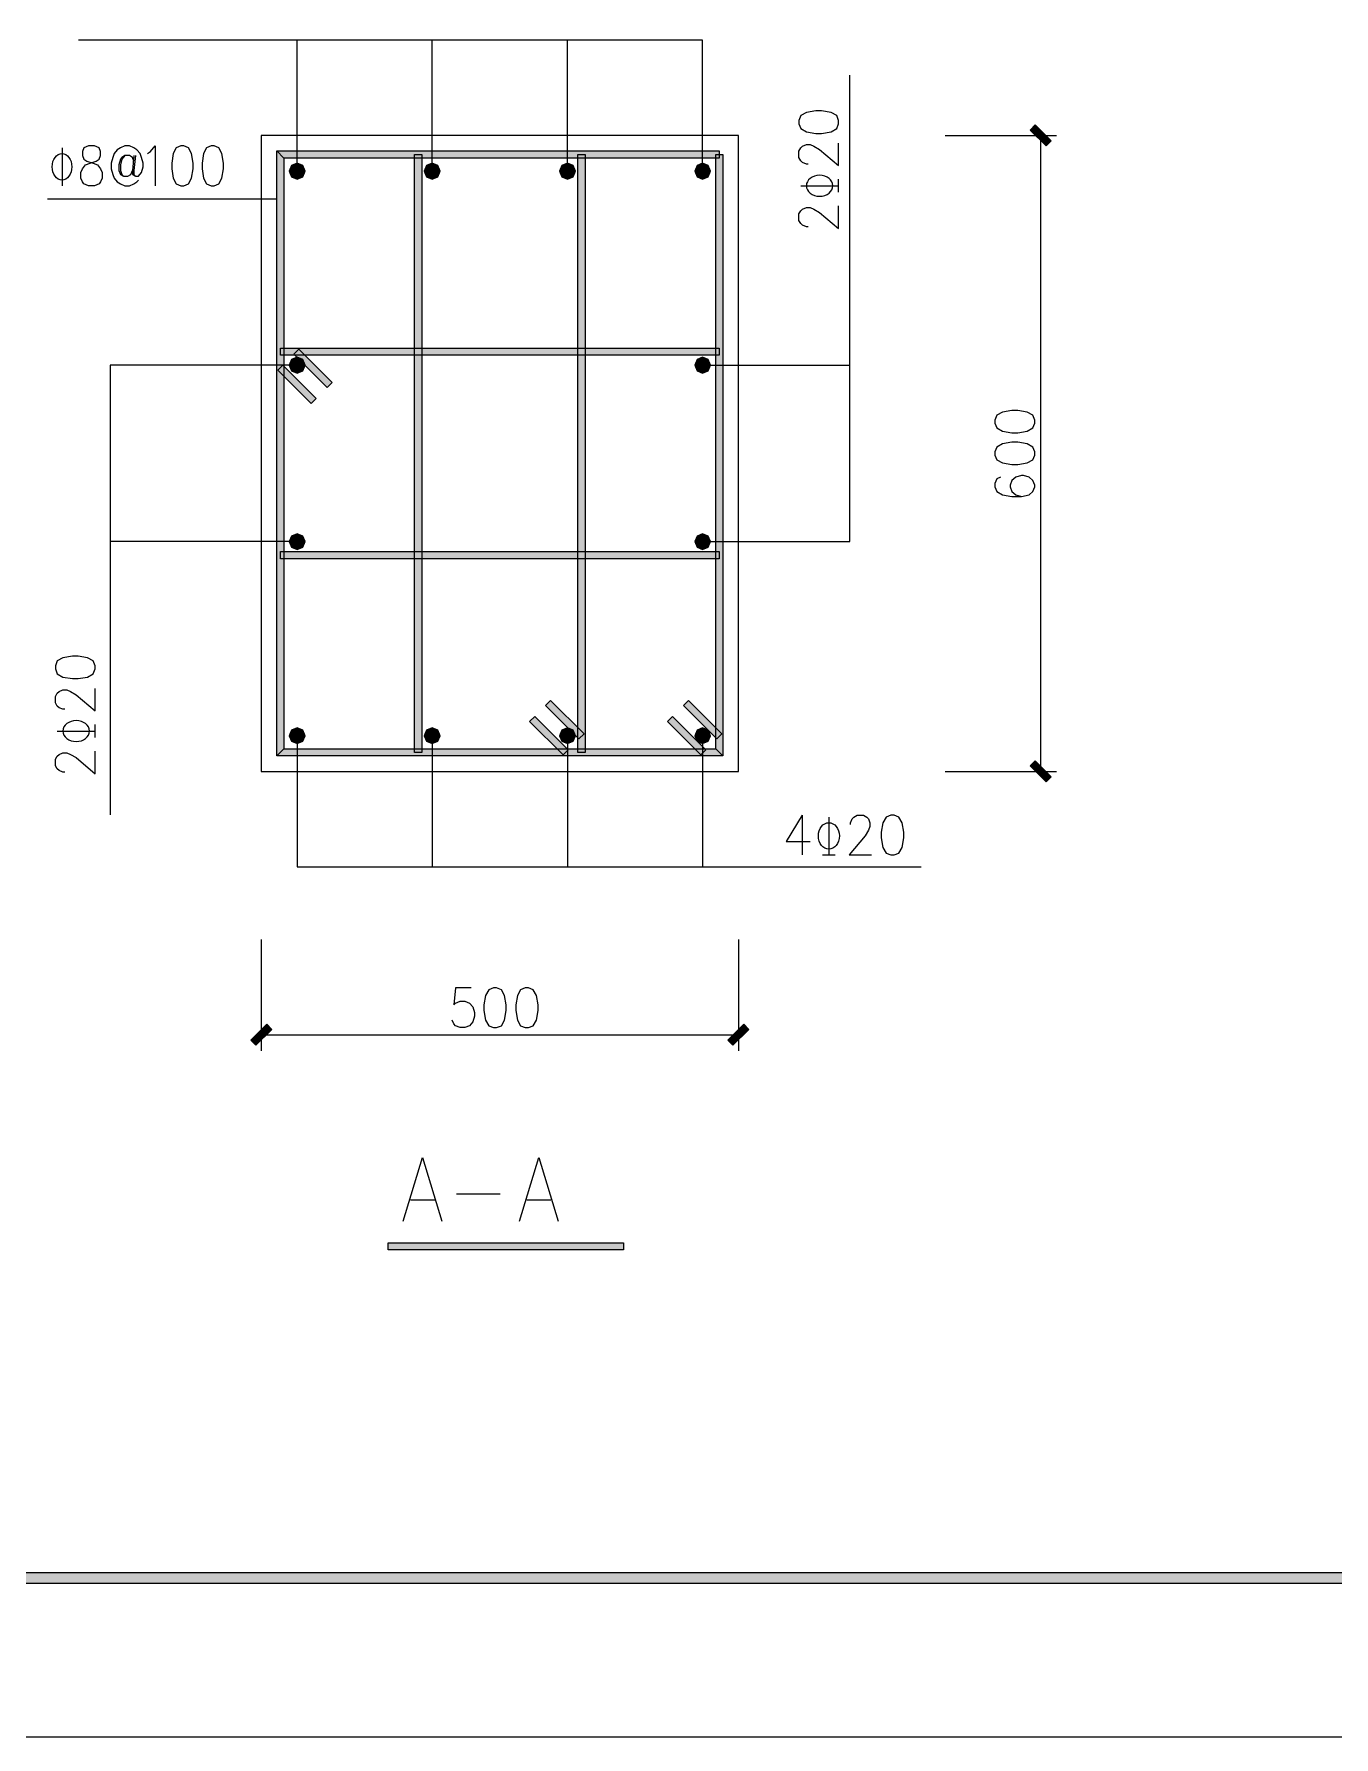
# Model space of a CAD drawing. Header units: millimetres. Extents: x 0 to 586, y 0 to 414.
# Drawn here: x 239.7 to 320.3, y 0 to 105.6 of the extents above; entities that cross this region are included whole.
import ezdxf

# ---------------------------------------------------------------- set-up
doc = ezdxf.new("R2010")
doc.units = ezdxf.units.MM

msp = doc.modelspace()

# ---------------------------------------------------------------- hatches: boundary and pattern name
h = msp.add_hatch(color=0)
h.dxf.hatch_style = 2
h.paths.add_polyline_path([(301.452139, 99.638556), (301.766111, 99.952528), (302.750361, 98.968278), (302.439917, 98.654306)])
h = msp.add_hatch(color=0)
h.dxf.hatch_style = 2
h.paths.add_polyline_path([(282.186944, 98.343861), (282.186944, 97.899361), (255.195917, 97.899361), (254.754944, 98.343861)])
h = msp.add_hatch(color=0)
h.dxf.hatch_style = 2
h.paths.add_polyline_path([(254.754944, 98.343861), (255.195917, 97.899361), (255.195917, 61.273972), (254.754944, 60.829472)])
h = msp.add_hatch(color=0)
h.dxf.hatch_style = 2
h.paths.add_polyline_path([(255.661583, 97.433694), (255.516944, 97.084444), (256.010833, 97.084444)])
h = msp.add_hatch(color=0)
h.dxf.hatch_style = 2
h.paths.add_polyline_path([(256.010833, 97.578333), (255.661583, 97.433694), (256.010833, 97.084444)])
h = msp.add_hatch(color=0)
h.dxf.hatch_style = 2
h.paths.add_polyline_path([(256.360083, 97.433694), (256.010833, 97.578333), (256.010833, 97.084444)])
h = msp.add_hatch(color=0)
h.dxf.hatch_style = 2
h.paths.add_polyline_path([(256.504722, 97.084444), (256.360083, 97.433694), (256.010833, 97.084444)])
h = msp.add_hatch(color=0)
h.dxf.hatch_style = 2
h.paths.add_polyline_path([(263.299222, 98.121611), (263.743722, 98.121611), (263.743722, 61.051722), (263.299222, 61.051722)])
h = msp.add_hatch(color=0)
h.dxf.hatch_style = 2
h.paths.add_polyline_path([(264.043583, 97.433694), (263.898944, 97.084444), (264.389306, 97.084444)])
h = msp.add_hatch(color=0)
h.dxf.hatch_style = 2
h.paths.add_polyline_path([(264.389306, 97.578333), (264.043583, 97.433694), (264.389306, 97.084444)])
h = msp.add_hatch(color=0)
h.dxf.hatch_style = 2
h.paths.add_polyline_path([(264.738556, 97.433694), (264.389306, 97.578333), (264.389306, 97.084444)])
h = msp.add_hatch(color=0)
h.dxf.hatch_style = 2
h.paths.add_polyline_path([(264.883194, 97.084444), (264.738556, 97.433694), (264.389306, 97.084444)])
h = msp.add_hatch(color=0)
h.dxf.hatch_style = 2
h.paths.add_polyline_path([(272.422056, 97.433694), (272.277417, 97.084444), (272.771306, 97.084444)])
h = msp.add_hatch(color=0)
h.dxf.hatch_style = 2
h.paths.add_polyline_path([(272.771306, 97.578333), (272.422056, 97.433694), (272.771306, 97.084444)])
h = msp.add_hatch(color=0)
h.dxf.hatch_style = 2
h.paths.add_polyline_path([(273.120556, 97.433694), (272.771306, 97.578333), (272.771306, 97.084444)])
h = msp.add_hatch(color=0)
h.dxf.hatch_style = 2
h.paths.add_polyline_path([(273.265194, 97.084444), (273.120556, 97.433694), (272.771306, 97.084444)])
h = msp.add_hatch(color=0)
h.dxf.hatch_style = 2
h.paths.add_polyline_path([(273.420417, 98.121611), (273.864917, 98.121611), (273.864917, 61.051722), (273.420417, 61.051722)])
h = msp.add_hatch(color=0)
h.dxf.hatch_style = 2
h.paths.add_polyline_path([(280.804056, 97.433694), (280.659417, 97.084444), (281.153306, 97.084444)])
h = msp.add_hatch(color=0)
h.dxf.hatch_style = 2
h.paths.add_polyline_path([(281.153306, 97.578333), (280.804056, 97.433694), (281.153306, 97.084444)])
h = msp.add_hatch(color=0)
h.dxf.hatch_style = 2
h.paths.add_polyline_path([(281.499028, 97.433694), (281.153306, 97.578333), (281.153306, 97.084444)])
h = msp.add_hatch(color=0)
h.dxf.hatch_style = 2
h.paths.add_polyline_path([(281.643667, 97.084444), (281.499028, 97.433694), (281.153306, 97.084444)])
h = msp.add_hatch(color=0)
h.dxf.hatch_style = 2
h.paths.add_polyline_path([(282.409194, 60.829472), (281.964694, 61.273972), (281.964694, 98.121611), (282.409194, 98.121611)])
h = msp.add_hatch(color=0)
h.dxf.hatch_style = 2
h.paths.add_polyline_path([(255.516944, 97.084444), (255.661583, 96.738722), (256.010833, 97.084444)])
h = msp.add_hatch(color=0)
h.dxf.hatch_style = 2
h.paths.add_polyline_path([(255.661583, 96.738722), (256.010833, 96.594083), (256.010833, 97.084444)])
h = msp.add_hatch(color=0)
h.dxf.hatch_style = 2
h.paths.add_polyline_path([(256.010833, 96.594083), (256.360083, 96.738722), (256.010833, 97.084444)])
h = msp.add_hatch(color=0)
h.dxf.hatch_style = 2
h.paths.add_polyline_path([(256.360083, 96.738722), (256.504722, 97.084444), (256.010833, 97.084444)])
h = msp.add_hatch(color=0)
h.dxf.hatch_style = 2
h.paths.add_polyline_path([(263.898944, 97.084444), (264.043583, 96.738722), (264.389306, 97.084444)])
h = msp.add_hatch(color=0)
h.dxf.hatch_style = 2
h.paths.add_polyline_path([(264.043583, 96.738722), (264.389306, 96.594083), (264.389306, 97.084444)])
h = msp.add_hatch(color=0)
h.dxf.hatch_style = 2
h.paths.add_polyline_path([(264.389306, 96.594083), (264.738556, 96.738722), (264.389306, 97.084444)])
h = msp.add_hatch(color=0)
h.dxf.hatch_style = 2
h.paths.add_polyline_path([(264.738556, 96.738722), (264.883194, 97.084444), (264.389306, 97.084444)])
h = msp.add_hatch(color=0)
h.dxf.hatch_style = 2
h.paths.add_polyline_path([(272.277417, 97.084444), (272.422056, 96.738722), (272.771306, 97.084444)])
h = msp.add_hatch(color=0)
h.dxf.hatch_style = 2
h.paths.add_polyline_path([(272.422056, 96.738722), (272.771306, 96.594083), (272.771306, 97.084444)])
h = msp.add_hatch(color=0)
h.dxf.hatch_style = 2
h.paths.add_polyline_path([(272.771306, 96.594083), (273.120556, 96.738722), (272.771306, 97.084444)])
h = msp.add_hatch(color=0)
h.dxf.hatch_style = 2
h.paths.add_polyline_path([(273.120556, 96.738722), (273.265194, 97.084444), (272.771306, 97.084444)])
h = msp.add_hatch(color=0)
h.dxf.hatch_style = 2
h.paths.add_polyline_path([(280.659417, 97.084444), (280.804056, 96.738722), (281.153306, 97.084444)])
h = msp.add_hatch(color=0)
h.dxf.hatch_style = 2
h.paths.add_polyline_path([(280.804056, 96.738722), (281.153306, 96.594083), (281.153306, 97.084444)])
h = msp.add_hatch(color=0)
h.dxf.hatch_style = 2
h.paths.add_polyline_path([(281.153306, 96.594083), (281.499028, 96.738722), (281.153306, 97.084444)])
h = msp.add_hatch(color=0)
h.dxf.hatch_style = 2
h.paths.add_polyline_path([(281.499028, 96.738722), (281.643667, 97.084444), (281.153306, 97.084444)])
h = msp.add_hatch(color=0)
h.dxf.hatch_style = 2
h.paths.add_polyline_path([(282.186944, 86.116583), (282.186944, 85.675611), (254.977194, 85.675611), (254.977194, 86.116583)])
h = msp.add_hatch(color=0)
h.dxf.hatch_style = 2
h.paths.add_polyline_path([(256.010833, 85.552139), (255.661583, 85.4075), (256.010833, 85.05825)])
h = msp.add_hatch(color=0)
h.dxf.hatch_style = 2
h.paths.add_polyline_path([(258.187472, 83.982278), (257.8735, 83.668306), (255.806222, 85.739111), (256.116667, 86.053083)])
h = msp.add_hatch(color=0)
h.dxf.hatch_style = 2
h.paths.add_polyline_path([(256.360083, 85.4075), (256.010833, 85.552139), (256.010833, 85.05825)])
h = msp.add_hatch(color=0)
h.dxf.hatch_style = 2
h.paths.add_polyline_path([(281.153306, 85.552139), (280.804056, 85.4075), (281.153306, 85.05825)])
h = msp.add_hatch(color=0)
h.dxf.hatch_style = 2
h.paths.add_polyline_path([(281.499028, 85.4075), (281.153306, 85.552139), (281.153306, 85.05825)])
h = msp.add_hatch(color=0)
h.dxf.hatch_style = 2
h.paths.add_polyline_path([(257.203222, 82.9945), (256.88925, 82.684056), (254.818444, 84.751333), (255.132417, 85.065306)])
h = msp.add_hatch(color=0)
h.dxf.hatch_style = 2
h.paths.add_polyline_path([(255.661583, 85.4075), (255.516944, 85.05825), (256.010833, 85.05825)])
h = msp.add_hatch(color=0)
h.dxf.hatch_style = 2
h.paths.add_polyline_path([(255.516944, 85.05825), (255.661583, 84.709), (256.010833, 85.05825)])
h = msp.add_hatch(color=0)
h.dxf.hatch_style = 2
h.paths.add_polyline_path([(255.661583, 84.709), (256.010833, 84.564361), (256.010833, 85.05825)])
h = msp.add_hatch(color=0)
h.dxf.hatch_style = 2
h.paths.add_polyline_path([(256.504722, 85.05825), (256.360083, 85.4075), (256.010833, 85.05825)])
h = msp.add_hatch(color=0)
h.dxf.hatch_style = 2
h.paths.add_polyline_path([(256.010833, 84.564361), (256.360083, 84.709), (256.010833, 85.05825)])
h = msp.add_hatch(color=0)
h.dxf.hatch_style = 2
h.paths.add_polyline_path([(256.360083, 84.709), (256.504722, 85.05825), (256.010833, 85.05825)])
h = msp.add_hatch(color=0)
h.dxf.hatch_style = 2
h.paths.add_polyline_path([(280.804056, 85.4075), (280.659417, 85.05825), (281.153306, 85.05825)])
h = msp.add_hatch(color=0)
h.dxf.hatch_style = 2
h.paths.add_polyline_path([(280.659417, 85.05825), (280.804056, 84.709), (281.153306, 85.05825)])
h = msp.add_hatch(color=0)
h.dxf.hatch_style = 2
h.paths.add_polyline_path([(280.804056, 84.709), (281.153306, 84.564361), (281.153306, 85.05825)])
h = msp.add_hatch(color=0)
h.dxf.hatch_style = 2
h.paths.add_polyline_path([(281.643667, 85.05825), (281.499028, 85.4075), (281.153306, 85.05825)])
h = msp.add_hatch(color=0)
h.dxf.hatch_style = 2
h.paths.add_polyline_path([(281.153306, 84.564361), (281.499028, 84.709), (281.153306, 85.05825)])
h = msp.add_hatch(color=0)
h.dxf.hatch_style = 2
h.paths.add_polyline_path([(281.499028, 84.709), (281.643667, 85.05825), (281.153306, 85.05825)])
h = msp.add_hatch(color=0)
h.dxf.hatch_style = 2
h.paths.add_polyline_path([(255.661583, 74.464333), (255.516944, 74.115083), (256.010833, 74.115083)])
h = msp.add_hatch(color=0)
h.dxf.hatch_style = 2
h.paths.add_polyline_path([(255.516944, 74.115083), (255.661583, 73.765833), (256.010833, 74.115083)])
h = msp.add_hatch(color=0)
h.dxf.hatch_style = 2
h.paths.add_polyline_path([(256.010833, 74.605444), (255.661583, 74.464333), (256.010833, 74.115083)])
h = msp.add_hatch(color=0)
h.dxf.hatch_style = 2
h.paths.add_polyline_path([(255.661583, 73.765833), (256.010833, 73.621194), (256.010833, 74.115083)])
h = msp.add_hatch(color=0)
h.dxf.hatch_style = 2
h.paths.add_polyline_path([(256.360083, 74.464333), (256.010833, 74.605444), (256.010833, 74.115083)])
h = msp.add_hatch(color=0)
h.dxf.hatch_style = 2
h.paths.add_polyline_path([(256.504722, 74.115083), (256.360083, 74.464333), (256.010833, 74.115083)])
h = msp.add_hatch(color=0)
h.dxf.hatch_style = 2
h.paths.add_polyline_path([(256.010833, 73.621194), (256.360083, 73.765833), (256.010833, 74.115083)])
h = msp.add_hatch(color=0)
h.dxf.hatch_style = 2
h.paths.add_polyline_path([(256.360083, 73.765833), (256.504722, 74.115083), (256.010833, 74.115083)])
h = msp.add_hatch(color=0)
h.dxf.hatch_style = 2
h.paths.add_polyline_path([(280.804056, 74.464333), (280.659417, 74.115083), (281.153306, 74.115083)])
h = msp.add_hatch(color=0)
h.dxf.hatch_style = 2
h.paths.add_polyline_path([(280.659417, 74.115083), (280.804056, 73.765833), (281.153306, 74.115083)])
h = msp.add_hatch(color=0)
h.dxf.hatch_style = 2
h.paths.add_polyline_path([(281.153306, 74.605444), (280.804056, 74.464333), (281.153306, 74.115083)])
h = msp.add_hatch(color=0)
h.dxf.hatch_style = 2
h.paths.add_polyline_path([(280.804056, 73.765833), (281.153306, 73.621194), (281.153306, 74.115083)])
h = msp.add_hatch(color=0)
h.dxf.hatch_style = 2
h.paths.add_polyline_path([(281.499028, 74.464333), (281.153306, 74.605444), (281.153306, 74.115083)])
h = msp.add_hatch(color=0)
h.dxf.hatch_style = 2
h.paths.add_polyline_path([(281.643667, 74.115083), (281.499028, 74.464333), (281.153306, 74.115083)])
h = msp.add_hatch(color=0)
h.dxf.hatch_style = 2
h.paths.add_polyline_path([(281.153306, 73.621194), (281.499028, 73.765833), (281.153306, 74.115083)])
h = msp.add_hatch(color=0)
h.dxf.hatch_style = 2
h.paths.add_polyline_path([(281.499028, 73.765833), (281.643667, 74.115083), (281.153306, 74.115083)])
h = msp.add_hatch(color=0)
h.dxf.hatch_style = 2
h.paths.add_polyline_path([(282.186944, 73.497722), (282.186944, 73.053222), (254.977194, 73.053222), (254.977194, 73.497722)])
h = msp.add_hatch(color=0)
h.dxf.hatch_style = 2
h.paths.add_polyline_path([(271.416639, 63.951556), (271.727083, 64.265528), (273.797889, 62.194722), (273.483917, 61.88075)])
h = msp.add_hatch(color=0)
h.dxf.hatch_style = 2
h.paths.add_polyline_path([(279.960917, 63.951556), (280.274889, 64.265528), (282.342167, 62.194722), (282.028194, 61.88075)])
h = msp.add_hatch(color=0)
h.dxf.hatch_style = 2
h.paths.add_polyline_path([(255.661583, 62.434611), (255.516944, 62.085361), (256.010833, 62.085361)])
h = msp.add_hatch(color=0)
h.dxf.hatch_style = 2
h.paths.add_polyline_path([(256.010833, 62.57925), (255.661583, 62.434611), (256.010833, 62.085361)])
h = msp.add_hatch(color=0)
h.dxf.hatch_style = 2
h.paths.add_polyline_path([(256.360083, 62.434611), (256.010833, 62.57925), (256.010833, 62.085361)])
h = msp.add_hatch(color=0)
h.dxf.hatch_style = 2
h.paths.add_polyline_path([(256.504722, 62.085361), (256.360083, 62.434611), (256.010833, 62.085361)])
h = msp.add_hatch(color=0)
h.dxf.hatch_style = 2
h.paths.add_polyline_path([(264.043583, 62.434611), (263.898944, 62.085361), (264.389306, 62.085361)])
h = msp.add_hatch(color=0)
h.dxf.hatch_style = 2
h.paths.add_polyline_path([(264.389306, 62.57925), (264.043583, 62.434611), (264.389306, 62.085361)])
h = msp.add_hatch(color=0)
h.dxf.hatch_style = 2
h.paths.add_polyline_path([(264.738556, 62.434611), (264.389306, 62.57925), (264.389306, 62.085361)])
h = msp.add_hatch(color=0)
h.dxf.hatch_style = 2
h.paths.add_polyline_path([(264.883194, 62.085361), (264.738556, 62.434611), (264.389306, 62.085361)])
h = msp.add_hatch(color=0)
h.dxf.hatch_style = 2
h.paths.add_polyline_path([(270.428861, 62.963778), (270.742833, 63.27775), (272.813639, 61.206944), (272.499667, 60.892972)])
h = msp.add_hatch(color=0)
h.dxf.hatch_style = 2
h.paths.add_polyline_path([(272.422056, 62.434611), (272.277417, 62.085361), (272.771306, 62.085361)])
h = msp.add_hatch(color=0)
h.dxf.hatch_style = 2
h.paths.add_polyline_path([(272.771306, 62.57925), (272.422056, 62.434611), (272.771306, 62.085361)])
h = msp.add_hatch(color=0)
h.dxf.hatch_style = 2
h.paths.add_polyline_path([(273.120556, 62.434611), (272.771306, 62.57925), (272.771306, 62.085361)])
h = msp.add_hatch(color=0)
h.dxf.hatch_style = 2
h.paths.add_polyline_path([(273.265194, 62.085361), (273.120556, 62.434611), (272.771306, 62.085361)])
h = msp.add_hatch(color=0)
h.dxf.hatch_style = 2
h.paths.add_polyline_path([(278.973139, 62.963778), (279.287111, 63.27775), (281.357917, 61.206944), (281.043944, 60.892972)])
h = msp.add_hatch(color=0)
h.dxf.hatch_style = 2
h.paths.add_polyline_path([(280.804056, 62.434611), (280.659417, 62.085361), (281.153306, 62.085361)])
h = msp.add_hatch(color=0)
h.dxf.hatch_style = 2
h.paths.add_polyline_path([(281.153306, 62.57925), (280.804056, 62.434611), (281.153306, 62.085361)])
h = msp.add_hatch(color=0)
h.dxf.hatch_style = 2
h.paths.add_polyline_path([(281.499028, 62.434611), (281.153306, 62.57925), (281.153306, 62.085361)])
h = msp.add_hatch(color=0)
h.dxf.hatch_style = 2
h.paths.add_polyline_path([(281.643667, 62.085361), (281.499028, 62.434611), (281.153306, 62.085361)])
h = msp.add_hatch(color=0)
h.dxf.hatch_style = 2
h.paths.add_polyline_path([(254.754944, 60.829472), (255.195917, 61.273972), (281.964694, 61.273972), (282.409194, 60.829472)])
h = msp.add_hatch(color=0)
h.dxf.hatch_style = 2
h.paths.add_polyline_path([(255.516944, 62.085361), (255.661583, 61.736111), (256.010833, 62.085361)])
h = msp.add_hatch(color=0)
h.dxf.hatch_style = 2
h.paths.add_polyline_path([(255.661583, 61.736111), (256.010833, 61.591472), (256.010833, 62.085361)])
h = msp.add_hatch(color=0)
h.dxf.hatch_style = 2
h.paths.add_polyline_path([(256.010833, 61.591472), (256.360083, 61.736111), (256.010833, 62.085361)])
h = msp.add_hatch(color=0)
h.dxf.hatch_style = 2
h.paths.add_polyline_path([(256.360083, 61.736111), (256.504722, 62.085361), (256.010833, 62.085361)])
h = msp.add_hatch(color=0)
h.dxf.hatch_style = 2
h.paths.add_polyline_path([(263.898944, 62.085361), (264.043583, 61.736111), (264.389306, 62.085361)])
h = msp.add_hatch(color=0)
h.dxf.hatch_style = 2
h.paths.add_polyline_path([(264.043583, 61.736111), (264.389306, 61.591472), (264.389306, 62.085361)])
h = msp.add_hatch(color=0)
h.dxf.hatch_style = 2
h.paths.add_polyline_path([(264.389306, 61.591472), (264.738556, 61.736111), (264.389306, 62.085361)])
h = msp.add_hatch(color=0)
h.dxf.hatch_style = 2
h.paths.add_polyline_path([(264.738556, 61.736111), (264.883194, 62.085361), (264.389306, 62.085361)])
h = msp.add_hatch(color=0)
h.dxf.hatch_style = 2
h.paths.add_polyline_path([(272.277417, 62.085361), (272.422056, 61.736111), (272.771306, 62.085361)])
h = msp.add_hatch(color=0)
h.dxf.hatch_style = 2
h.paths.add_polyline_path([(272.422056, 61.736111), (272.771306, 61.591472), (272.771306, 62.085361)])
h = msp.add_hatch(color=0)
h.dxf.hatch_style = 2
h.paths.add_polyline_path([(272.771306, 61.591472), (273.120556, 61.736111), (272.771306, 62.085361)])
h = msp.add_hatch(color=0)
h.dxf.hatch_style = 2
h.paths.add_polyline_path([(273.120556, 61.736111), (273.265194, 62.085361), (272.771306, 62.085361)])
h = msp.add_hatch(color=0)
h.dxf.hatch_style = 2
h.paths.add_polyline_path([(280.659417, 62.085361), (280.804056, 61.736111), (281.153306, 62.085361)])
h = msp.add_hatch(color=0)
h.dxf.hatch_style = 2
h.paths.add_polyline_path([(280.804056, 61.736111), (281.153306, 61.591472), (281.153306, 62.085361)])
h = msp.add_hatch(color=0)
h.dxf.hatch_style = 2
h.paths.add_polyline_path([(281.153306, 61.591472), (281.499028, 61.736111), (281.153306, 62.085361)])
h = msp.add_hatch(color=0)
h.dxf.hatch_style = 2
h.paths.add_polyline_path([(281.499028, 61.736111), (281.643667, 62.085361), (281.153306, 62.085361)])
h = msp.add_hatch(color=0)
h.dxf.hatch_style = 2
h.paths.add_polyline_path([(301.452139, 60.205056), (301.766111, 60.519028), (302.750361, 59.53125), (302.439917, 59.217278)])
h = msp.add_hatch(color=0)
h.dxf.hatch_style = 2
h.paths.add_polyline_path([(254.127, 44.188944), (254.440972, 43.874972), (253.456722, 42.890722), (253.14275, 43.201167)])
h = msp.add_hatch(color=0)
h.dxf.hatch_style = 2
h.paths.add_polyline_path([(283.707417, 44.188944), (284.021389, 43.874972), (283.033611, 42.890722), (282.719639, 43.201167)])
h = msp.add_hatch(color=0)
h.dxf.hatch_style = 2
h.paths.add_polyline_path([(261.65175, 30.19425), (261.65175, 30.63875), (276.242639, 30.63875), (276.242639, 30.19425)])
h = msp.add_hatch(color=0)
h.dxf.hatch_style = 2
h.paths.add_polyline_path([(24.302861, 9.514417), (24.994306, 10.205861), (575.429944, 10.205861), (576.117861, 9.514417)])

# ---------------------------------------------------------------- linework, layer by layer
at = {"color": 0, "lineweight": 0}
for points in [[(0, 0), (585.632278, 0), (585.632278, 414.0835), (0, 414.0835)], [(287.11525, 100.030139), (287.235194, 99.730278), (287.584444, 99.529194), (288.173583, 99.430417), (288.526361, 99.430417), (289.111972, 99.529194), (289.46475, 99.730278), (289.581167, 100.030139), (289.581167, 100.231222), (289.46475, 100.531083), (289.111972, 100.728639), (288.526361, 100.830944), (288.173583, 100.830944), (287.584444, 100.728639), (287.235194, 100.531083), (287.11525, 100.231222)], [(301.452139, 99.638556), (301.766111, 99.952528), (302.750361, 98.968278), (302.439917, 98.654306)], [(243.081528, 98.650778), (242.799306, 98.530833), (242.704056, 98.298), (242.704056, 98.061639), (242.799306, 97.828806), (242.986278, 97.708861), (243.36375, 97.592444), (243.642444, 97.476028), (243.832944, 97.239667), (243.924667, 97.006833), (243.924667, 96.654056), (243.832944, 96.417694), (243.737694, 96.301278), (243.455472, 96.184861), (243.081528, 96.184861), (242.799306, 96.301278), (242.704056, 96.417694), (242.612333, 96.654056), (242.612333, 97.006833), (242.704056, 97.239667), (242.891028, 97.476028), (243.17325, 97.592444), (243.550722, 97.708861), (243.737694, 97.828806), (243.832944, 98.061639), (243.832944, 98.298), (243.737694, 98.530833), (243.455472, 98.650778)], [(248.807111, 98.650778), (248.524889, 98.530833), (248.337917, 98.181583), (248.246194, 97.592444), (248.246194, 97.239667), (248.337917, 96.654056), (248.524889, 96.301278), (248.807111, 96.184861), (248.997611, 96.184861), (249.276306, 96.301278), (249.466806, 96.654056), (249.558528, 97.239667), (249.558528, 97.592444), (249.466806, 98.181583), (249.276306, 98.530833), (248.997611, 98.650778)], [(250.687417, 98.650778), (250.405194, 98.530833), (250.218222, 98.181583), (250.122972, 97.592444), (250.122972, 97.239667), (250.218222, 96.654056), (250.405194, 96.301278), (250.687417, 96.184861), (250.874389, 96.184861), (251.156611, 96.301278), (251.343583, 96.654056), (251.438833, 97.239667), (251.438833, 97.592444), (251.343583, 98.181583), (251.156611, 98.530833), (250.874389, 98.650778)], [(282.186944, 98.343861), (282.186944, 97.899361), (255.195917, 97.899361), (254.754944, 98.343861)], [(254.754944, 98.343861), (255.195917, 97.899361), (255.195917, 61.273972), (254.754944, 60.829472)], [(255.661583, 97.433694), (255.516944, 97.084444), (256.010833, 97.084444)], [(256.010833, 97.578333), (255.661583, 97.433694), (256.010833, 97.084444)], [(256.360083, 97.433694), (256.010833, 97.578333), (256.010833, 97.084444)], [(256.504722, 97.084444), (256.360083, 97.433694), (256.010833, 97.084444)], [(263.299222, 98.121611), (263.743722, 98.121611), (263.743722, 61.051722), (263.299222, 61.051722)], [(264.043583, 97.433694), (263.898944, 97.084444), (264.389306, 97.084444)], [(264.389306, 97.578333), (264.043583, 97.433694), (264.389306, 97.084444)], [(264.738556, 97.433694), (264.389306, 97.578333), (264.389306, 97.084444)], [(264.883194, 97.084444), (264.738556, 97.433694), (264.389306, 97.084444)], [(272.422056, 97.433694), (272.277417, 97.084444), (272.771306, 97.084444)], [(272.771306, 97.578333), (272.422056, 97.433694), (272.771306, 97.084444)], [(273.120556, 97.433694), (272.771306, 97.578333), (272.771306, 97.084444)], [(273.265194, 97.084444), (273.120556, 97.433694), (272.771306, 97.084444)], [(273.420417, 98.121611), (273.864917, 98.121611), (273.864917, 61.051722), (273.420417, 61.051722)], [(280.804056, 97.433694), (280.659417, 97.084444), (281.153306, 97.084444)], [(281.153306, 97.578333), (280.804056, 97.433694), (281.153306, 97.084444)], [(281.499028, 97.433694), (281.153306, 97.578333), (281.153306, 97.084444)], [(281.643667, 97.084444), (281.499028, 97.433694), (281.153306, 97.084444)], [(282.409194, 60.829472), (281.964694, 61.273972), (281.964694, 98.121611), (282.409194, 98.121611)], [(255.516944, 97.084444), (255.661583, 96.738722), (256.010833, 97.084444)], [(255.661583, 96.738722), (256.010833, 96.594083), (256.010833, 97.084444)], [(256.010833, 96.594083), (256.360083, 96.738722), (256.010833, 97.084444)], [(256.360083, 96.738722), (256.504722, 97.084444), (256.010833, 97.084444)], [(263.898944, 97.084444), (264.043583, 96.738722), (264.389306, 97.084444)], [(264.043583, 96.738722), (264.389306, 96.594083), (264.389306, 97.084444)], [(264.389306, 96.594083), (264.738556, 96.738722), (264.389306, 97.084444)], [(264.738556, 96.738722), (264.883194, 97.084444), (264.389306, 97.084444)], [(272.277417, 97.084444), (272.422056, 96.738722), (272.771306, 97.084444)], [(272.422056, 96.738722), (272.771306, 96.594083), (272.771306, 97.084444)], [(272.771306, 96.594083), (273.120556, 96.738722), (272.771306, 97.084444)], [(273.120556, 96.738722), (273.265194, 97.084444), (272.771306, 97.084444)], [(280.659417, 97.084444), (280.804056, 96.738722), (281.153306, 97.084444)], [(280.804056, 96.738722), (281.153306, 96.594083), (281.153306, 97.084444)], [(281.153306, 96.594083), (281.499028, 96.738722), (281.153306, 97.084444)], [(281.499028, 96.738722), (281.643667, 97.084444), (281.153306, 97.084444)], [(282.186944, 86.116583), (282.186944, 85.675611), (254.977194, 85.675611), (254.977194, 86.116583)], [(256.010833, 85.552139), (255.661583, 85.4075), (256.010833, 85.05825)], [(258.187472, 83.982278), (257.8735, 83.668306), (255.806222, 85.739111), (256.116667, 86.053083)], [(256.360083, 85.4075), (256.010833, 85.552139), (256.010833, 85.05825)], [(281.153306, 85.552139), (280.804056, 85.4075), (281.153306, 85.05825)], [(281.499028, 85.4075), (281.153306, 85.552139), (281.153306, 85.05825)], [(257.203222, 82.9945), (256.88925, 82.684056), (254.818444, 84.751333), (255.132417, 85.065306)], [(255.661583, 85.4075), (255.516944, 85.05825), (256.010833, 85.05825)], [(255.516944, 85.05825), (255.661583, 84.709), (256.010833, 85.05825)], [(255.661583, 84.709), (256.010833, 84.564361), (256.010833, 85.05825)], [(256.504722, 85.05825), (256.360083, 85.4075), (256.010833, 85.05825)], [(256.010833, 84.564361), (256.360083, 84.709), (256.010833, 85.05825)], [(256.360083, 84.709), (256.504722, 85.05825), (256.010833, 85.05825)], [(280.804056, 85.4075), (280.659417, 85.05825), (281.153306, 85.05825)], [(280.659417, 85.05825), (280.804056, 84.709), (281.153306, 85.05825)], [(280.804056, 84.709), (281.153306, 84.564361), (281.153306, 85.05825)], [(281.643667, 85.05825), (281.499028, 85.4075), (281.153306, 85.05825)], [(281.153306, 84.564361), (281.499028, 84.709), (281.153306, 85.05825)], [(281.499028, 84.709), (281.643667, 85.05825), (281.153306, 85.05825)], [(299.2755, 81.459917), (299.391917, 81.163583), (299.744694, 80.966028), (300.330306, 80.86725), (300.683083, 80.86725), (301.268694, 80.966028), (301.621472, 81.163583), (301.737889, 81.459917), (301.737889, 81.657472), (301.621472, 81.953806), (301.268694, 82.147833), (300.683083, 82.246611), (300.330306, 82.246611), (299.744694, 82.147833), (299.391917, 81.953806), (299.2755, 81.657472)], [(299.2755, 79.487889), (299.391917, 79.191556), (299.744694, 78.994), (300.330306, 78.895222), (300.683083, 78.895222), (301.268694, 78.994), (301.621472, 79.191556), (301.737889, 79.487889), (301.737889, 79.685444), (301.621472, 79.981778), (301.268694, 80.175806), (300.683083, 80.274583), (300.330306, 80.274583), (299.744694, 80.175806), (299.391917, 79.981778), (299.2755, 79.685444)], [(255.661583, 74.464333), (255.516944, 74.115083), (256.010833, 74.115083)], [(255.516944, 74.115083), (255.661583, 73.765833), (256.010833, 74.115083)], [(256.010833, 74.605444), (255.661583, 74.464333), (256.010833, 74.115083)], [(255.661583, 73.765833), (256.010833, 73.621194), (256.010833, 74.115083)], [(256.360083, 74.464333), (256.010833, 74.605444), (256.010833, 74.115083)], [(256.504722, 74.115083), (256.360083, 74.464333), (256.010833, 74.115083)], [(256.010833, 73.621194), (256.360083, 73.765833), (256.010833, 74.115083)], [(256.360083, 73.765833), (256.504722, 74.115083), (256.010833, 74.115083)], [(280.804056, 74.464333), (280.659417, 74.115083), (281.153306, 74.115083)], [(280.659417, 74.115083), (280.804056, 73.765833), (281.153306, 74.115083)], [(281.153306, 74.605444), (280.804056, 74.464333), (281.153306, 74.115083)], [(280.804056, 73.765833), (281.153306, 73.621194), (281.153306, 74.115083)], [(281.499028, 74.464333), (281.153306, 74.605444), (281.153306, 74.115083)], [(281.643667, 74.115083), (281.499028, 74.464333), (281.153306, 74.115083)], [(281.153306, 73.621194), (281.499028, 73.765833), (281.153306, 74.115083)], [(281.499028, 73.765833), (281.643667, 74.115083), (281.153306, 74.115083)], [(282.186944, 73.497722), (282.186944, 73.053222), (254.977194, 73.053222), (254.977194, 73.497722)], [(241.024833, 66.219917), (241.14125, 65.920056), (241.494028, 65.718972), (242.079639, 65.620194), (242.432417, 65.620194), (243.021556, 65.718972), (243.370806, 65.920056), (243.49075, 66.219917), (243.49075, 66.421), (243.370806, 66.720861), (243.021556, 66.918417), (242.432417, 67.020722), (242.079639, 67.020722), (241.494028, 66.918417), (241.14125, 66.720861), (241.024833, 66.421)], [(271.416639, 63.951556), (271.727083, 64.265528), (273.797889, 62.194722), (273.483917, 61.88075)], [(279.960917, 63.951556), (280.274889, 64.265528), (282.342167, 62.194722), (282.028194, 61.88075)], [(255.661583, 62.434611), (255.516944, 62.085361), (256.010833, 62.085361)], [(256.010833, 62.57925), (255.661583, 62.434611), (256.010833, 62.085361)], [(256.360083, 62.434611), (256.010833, 62.57925), (256.010833, 62.085361)], [(256.504722, 62.085361), (256.360083, 62.434611), (256.010833, 62.085361)], [(264.043583, 62.434611), (263.898944, 62.085361), (264.389306, 62.085361)], [(264.389306, 62.57925), (264.043583, 62.434611), (264.389306, 62.085361)], [(264.738556, 62.434611), (264.389306, 62.57925), (264.389306, 62.085361)], [(264.883194, 62.085361), (264.738556, 62.434611), (264.389306, 62.085361)], [(270.428861, 62.963778), (270.742833, 63.27775), (272.813639, 61.206944), (272.499667, 60.892972)], [(272.422056, 62.434611), (272.277417, 62.085361), (272.771306, 62.085361)], [(272.771306, 62.57925), (272.422056, 62.434611), (272.771306, 62.085361)], [(273.120556, 62.434611), (272.771306, 62.57925), (272.771306, 62.085361)], [(273.265194, 62.085361), (273.120556, 62.434611), (272.771306, 62.085361)], [(278.973139, 62.963778), (279.287111, 63.27775), (281.357917, 61.206944), (281.043944, 60.892972)], [(280.804056, 62.434611), (280.659417, 62.085361), (281.153306, 62.085361)], [(281.153306, 62.57925), (280.804056, 62.434611), (281.153306, 62.085361)], [(281.499028, 62.434611), (281.153306, 62.57925), (281.153306, 62.085361)], [(281.643667, 62.085361), (281.499028, 62.434611), (281.153306, 62.085361)], [(254.754944, 60.829472), (255.195917, 61.273972), (281.964694, 61.273972), (282.409194, 60.829472)], [(255.516944, 62.085361), (255.661583, 61.736111), (256.010833, 62.085361)], [(255.661583, 61.736111), (256.010833, 61.591472), (256.010833, 62.085361)], [(256.010833, 61.591472), (256.360083, 61.736111), (256.010833, 62.085361)], [(256.360083, 61.736111), (256.504722, 62.085361), (256.010833, 62.085361)], [(263.898944, 62.085361), (264.043583, 61.736111), (264.389306, 62.085361)], [(264.043583, 61.736111), (264.389306, 61.591472), (264.389306, 62.085361)], [(264.389306, 61.591472), (264.738556, 61.736111), (264.389306, 62.085361)], [(264.738556, 61.736111), (264.883194, 62.085361), (264.389306, 62.085361)], [(272.277417, 62.085361), (272.422056, 61.736111), (272.771306, 62.085361)], [(272.422056, 61.736111), (272.771306, 61.591472), (272.771306, 62.085361)], [(272.771306, 61.591472), (273.120556, 61.736111), (272.771306, 62.085361)], [(273.120556, 61.736111), (273.265194, 62.085361), (272.771306, 62.085361)], [(280.659417, 62.085361), (280.804056, 61.736111), (281.153306, 62.085361)], [(280.804056, 61.736111), (281.153306, 61.591472), (281.153306, 62.085361)], [(281.153306, 61.591472), (281.499028, 61.736111), (281.153306, 62.085361)], [(281.499028, 61.736111), (281.643667, 62.085361), (281.153306, 62.085361)], [(301.452139, 60.205056), (301.766111, 60.519028), (302.750361, 59.53125), (302.439917, 59.217278)], [(292.823194, 57.157056), (292.523333, 57.040639), (292.325778, 56.687861), (292.223472, 56.098722), (292.223472, 55.749472), (292.325778, 55.160333), (292.523333, 54.807556), (292.823194, 54.691139), (293.024278, 54.691139), (293.324139, 54.807556), (293.521694, 55.160333), (293.624, 55.749472), (293.624, 56.098722), (293.521694, 56.687861), (293.324139, 57.040639), (293.024278, 57.157056)], [(268.185194, 46.446722), (267.892389, 46.330306), (267.694833, 45.977528), (267.596056, 45.391917), (267.596056, 45.039139), (267.694833, 44.453528), (267.892389, 44.10075), (268.185194, 43.984333), (268.38275, 43.984333), (268.679083, 44.10075), (268.876639, 44.453528), (268.975417, 45.039139), (268.975417, 45.391917), (268.876639, 45.977528), (268.679083, 46.330306), (268.38275, 46.446722)], [(270.157222, 46.446722), (269.864417, 46.330306), (269.666861, 45.977528), (269.568083, 45.391917), (269.568083, 45.039139), (269.666861, 44.453528), (269.864417, 44.10075), (270.157222, 43.984333), (270.354778, 43.984333), (270.651111, 44.10075), (270.848667, 44.453528), (270.947444, 45.039139), (270.947444, 45.391917), (270.848667, 45.977528), (270.651111, 46.330306), (270.354778, 46.446722)], [(254.127, 44.188944), (254.440972, 43.874972), (253.456722, 42.890722), (253.14275, 43.201167)], [(283.707417, 44.188944), (284.021389, 43.874972), (283.033611, 42.890722), (282.719639, 43.201167)], [(261.65175, 30.19425), (261.65175, 30.63875), (276.242639, 30.63875), (276.242639, 30.19425)], [(24.302861, 9.514417), (24.994306, 10.205861), (575.429944, 10.205861), (576.117861, 9.514417)]]:
    msp.add_lwpolyline(points, close=True, dxfattribs=at)
for points in [[(281.153306, 105.2195), (242.453583, 105.2195)], [(256.010833, 97.331389), (256.010833, 105.2195)], [(264.389306, 97.331389), (264.389306, 105.2195)], [(272.771306, 97.331389), (272.771306, 105.2195)], [(281.153306, 97.331389), (281.153306, 105.2195)], [(290.272611, 74.115083), (290.272611, 103.042861)], [(283.36875, 99.303417), (253.791861, 99.303417)], [(253.791861, 99.303417), (253.791861, 59.866389)], [(283.36875, 59.866389), (283.36875, 99.303417)], [(296.185167, 99.303417), (303.089028, 99.303417)], [(302.10125, 99.303417), (302.10125, 59.866389)], [(241.437583, 98.530833), (241.437583, 96.184861)], [(245.896694, 98.061639), (245.804972, 97.12325), (245.804972, 96.890417), (245.991944, 96.770472), (246.178917, 96.770472), (246.365889, 97.006833), (246.461139, 97.359611), (246.461139, 97.592444), (246.365889, 97.945222), (246.274167, 98.181583), (246.083667, 98.414417), (245.896694, 98.530833), (245.614472, 98.650778), (245.33225, 98.650778), (245.053556, 98.530833), (244.863056, 98.414417), (244.676083, 98.181583), (244.584361, 97.945222), (244.489111, 97.592444), (244.489111, 97.239667), (244.584361, 96.890417), (244.676083, 96.654056), (244.863056, 96.417694), (245.053556, 96.301278), (245.33225, 96.184861), (245.614472, 96.184861), (245.896694, 96.301278), (246.083667, 96.417694), (246.178917, 96.537639)], [(246.743361, 98.181583), (246.930333, 98.298), (247.212556, 98.650778), (247.212556, 96.184861)], [(287.704389, 97.532472), (287.584444, 97.532472), (287.351611, 97.63125), (287.235194, 97.730028), (287.11525, 97.931111), (287.11525, 98.32975), (287.235194, 98.530833), (287.351611, 98.629611), (287.584444, 98.731917), (287.820806, 98.731917), (288.053639, 98.629611), (288.406417, 98.432056), (289.581167, 97.430167), (289.581167, 98.830694)], [(245.896694, 97.708861), (245.804972, 97.945222), (245.614472, 98.061639), (245.33225, 98.061639), (245.145278, 97.945222), (245.053556, 97.828806), (244.958306, 97.476028), (244.958306, 97.12325), (245.053556, 96.890417), (245.240528, 96.770472), (245.52275, 96.770472), (245.709722, 96.890417), (245.804972, 97.12325)], [(245.33225, 98.061639), (245.145278, 97.828806), (245.053556, 97.476028), (245.053556, 97.12325), (245.145278, 96.890417), (245.240528, 96.770472)], [(245.991944, 98.061639), (245.896694, 97.12325), (245.896694, 96.890417), (245.991944, 96.770472)], [(287.235194, 96.181333), (289.581167, 96.181333)], [(289.581167, 95.782694), (289.581167, 96.5835)], [(254.779639, 95.359361), (240.534472, 95.359361)], [(287.704389, 93.634278), (287.584444, 93.634278), (287.351611, 93.733056), (287.235194, 93.835361), (287.11525, 94.032917), (287.11525, 94.435083), (287.235194, 94.632639), (287.351611, 94.734944), (287.584444, 94.833722), (287.820806, 94.833722), (288.053639, 94.734944), (288.406417, 94.533861), (289.581167, 93.5355), (289.581167, 94.9325)], [(244.425611, 85.05825), (244.425611, 57.18175)], [(255.763889, 85.05825), (244.425611, 85.05825)], [(281.396722, 85.05825), (290.272611, 85.05825)], [(299.62475, 78.108528), (299.391917, 78.00975), (299.2755, 77.713417), (299.2755, 77.515861), (299.391917, 77.219528), (299.744694, 77.021972), (300.330306, 76.923194), (300.915917, 76.923194), (301.385111, 77.021972), (301.621472, 77.219528), (301.737889, 77.515861), (301.737889, 77.614639), (301.621472, 77.910972), (301.385111, 78.108528), (301.035861, 78.207306), (300.915917, 78.207306), (300.566667, 78.108528), (300.330306, 77.910972), (300.213889, 77.614639), (300.213889, 77.515861), (300.330306, 77.219528), (300.566667, 77.021972), (300.915917, 76.923194)], [(255.763889, 74.115083), (244.425611, 74.115083)], [(281.396722, 74.115083), (290.272611, 74.115083)], [(241.610444, 63.72225), (241.494028, 63.72225), (241.261194, 63.821028), (241.14125, 63.919806), (241.024833, 64.120889), (241.024833, 64.519528), (241.14125, 64.720611), (241.261194, 64.819389), (241.494028, 64.921694), (241.730389, 64.921694), (241.963222, 64.819389), (242.316, 64.621833), (243.49075, 63.619944), (243.49075, 65.020472)], [(241.14125, 62.371111), (243.49075, 62.371111)], [(243.49075, 61.972472), (243.49075, 62.773278)], [(256.010833, 61.838417), (256.010833, 53.953833)], [(264.389306, 61.838417), (264.389306, 53.953833)], [(272.771306, 61.838417), (272.771306, 53.953833)], [(281.153306, 61.838417), (281.153306, 53.953833)], [(241.610444, 59.824056), (241.494028, 59.824056), (241.261194, 59.922833), (241.14125, 60.021611), (241.024833, 60.222694), (241.024833, 60.621333), (241.14125, 60.822417), (241.261194, 60.921194), (241.494028, 61.0235), (241.730389, 61.0235), (241.963222, 60.921194), (242.316, 60.723639), (243.49075, 59.72175), (243.49075, 61.122278)], [(253.791861, 59.866389), (283.36875, 59.866389)], [(296.185167, 59.866389), (303.089028, 59.866389)], [(287.326917, 57.157056), (286.328556, 55.513111), (287.827861, 55.513111)], [(287.326917, 57.157056), (287.326917, 54.691139)], [(288.974389, 57.040639), (288.974389, 54.691139)], [(290.325528, 56.567917), (290.325528, 56.687861), (290.424306, 56.920694), (290.526611, 57.040639), (290.724167, 57.157056), (291.126333, 57.157056), (291.323889, 57.040639), (291.426194, 56.920694), (291.524972, 56.687861), (291.524972, 56.4515), (291.426194, 56.218667), (291.225111, 55.865889), (290.22675, 54.691139), (291.62375, 54.691139)], [(256.010833, 53.953833), (294.707028, 53.953833)], [(288.57575, 54.691139), (289.376556, 54.691139)], [(253.791861, 49.455917), (253.791861, 42.552056)], [(283.36875, 49.455917), (283.36875, 42.552056)], [(266.805833, 46.446722), (265.821583, 46.446722), (265.722806, 45.391917), (265.821583, 45.508333), (266.117917, 45.62475), (266.410722, 45.62475), (266.707056, 45.508333), (266.904611, 45.271972), (267.003389, 44.922722), (267.003389, 44.686361), (266.904611, 44.333583), (266.707056, 44.10075), (266.410722, 43.984333), (266.117917, 43.984333), (265.821583, 44.10075), (265.722806, 44.217167), (265.624028, 44.453528)], [(253.791861, 43.539833), (283.36875, 43.539833)], [(262.586611, 31.986361), (263.789583, 35.926889), (264.989028, 31.986361)], [(269.797389, 31.986361), (271.000361, 35.926889), (272.199806, 31.986361)], [(263.038167, 33.298694), (264.541, 33.298694)], [(265.892139, 33.676167), (268.594417, 33.676167)], [(270.248944, 33.298694), (271.751778, 33.298694)]]:
    msp.add_lwpolyline(points, dxfattribs=at)
for centre, major_axis, ratio in [((241.437583, 97.359611), (0, 0.821972), 0.742489), ((288.406417, 96.183097), (0.821972, 0), 0.791845), ((242.316, 62.371111), (0.821972, 0), 0.7897), ((288.976153, 55.865889), (0, 0.821972), 0.791845)]:
    msp.add_ellipse(centre, major_axis=major_axis, ratio=ratio, start_param=0, end_param=6.283185, dxfattribs=at)

doc.saveas('drawing.dxf')
